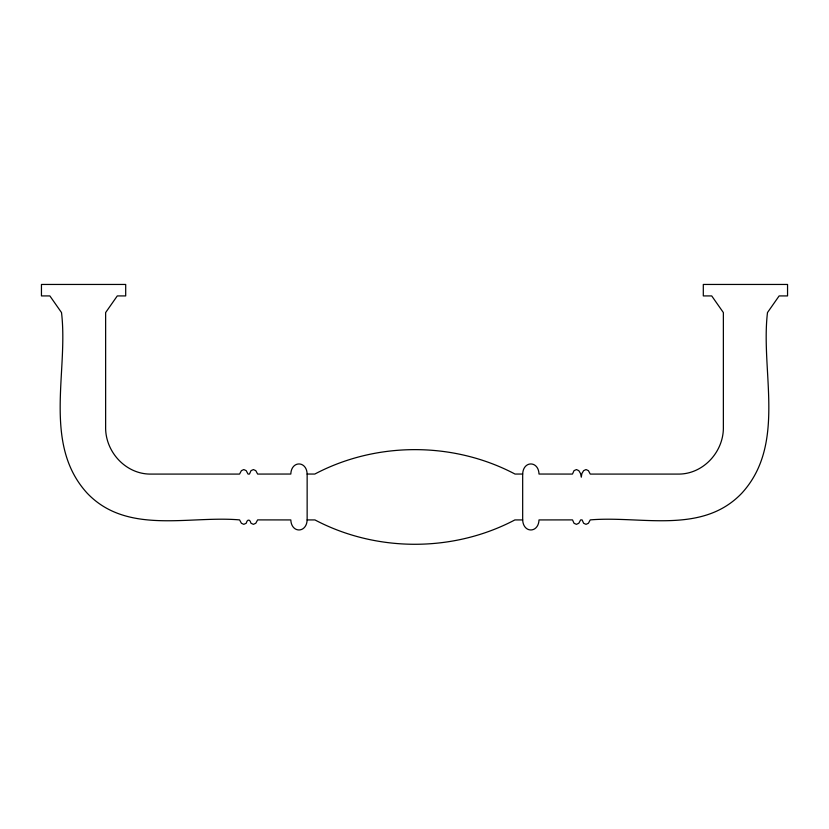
<?xml version="1.0" encoding="UTF-8"?>
<svg xmlns="http://www.w3.org/2000/svg" width="829" height="829" viewBox="0 0 829 829"><rect width="100%" height="100%" fill="white"/><g stroke="black" fill="none" stroke-linecap="round" stroke-linejoin="round"><path stroke-width="1.24" d="M522.674 474.043C523.182 460.592 538.508 460.592 539.016 474.043L572.476 474.074L574.02 470.654L576.424 469.566L578.818 470.654L580.58 473.618L581.295 477.193L581.865 473.618L583.616 470.654L586.02 469.566L588.424 470.654L590.248 474.084L677.79 474.084C703.158 474.592 724.028 451.639 723.365 426.707L723.365 312.564L711.717 295.922L703.303 295.922L703.303 284.451L787.55 284.451L787.55 295.922L779.136 295.922L767.488 312.564C760.4 371.568 786.711 444.147 741.779 493.224C701.862 535.026 640.972 515.555 590.238 519.897L588.424 523.254L586.02 524.342L583.616 523.254L582.113 519.897L580.642 519.897L578.818 523.254L576.424 524.342L574.02 523.254L572.518 519.897L539.016 519.928C538.446 533.296 523.244 533.296 522.674 519.928L522.674 474.043L515.016 474.053C453.39 441.494 376.428 441.494 314.813 474.053L307.144 474.043C306.647 460.592 291.311 460.592 290.813 474.043L257.632 474.074L255.798 470.654L253.405 469.566L251 470.654L249.446 474.084L248.026 474.084L246.203 470.654L243.799 469.566L241.405 470.654L239.571 474.084L151.21 474.084C125.842 474.592 104.972 451.639 105.635 426.707L105.635 312.564L117.283 295.922L125.697 295.922L125.697 284.451L41.45 284.451L41.45 295.922L49.864 295.922L61.512 312.564C68.6 371.568 42.289 444.147 87.221 493.224C127.189 535.161 188.846 515.483 239.581 519.897L241.405 523.254L243.799 524.342L246.203 523.254C247.177 519.006 250.026 519.006 251 523.254L253.405 524.342L255.798 523.254L257.622 519.897L290.813 519.928C291.373 533.296 306.585 533.296 307.144 519.928L307.144 474.043M307.144 519.928L314.947 519.928C376.501 552.394 453.328 552.394 514.871 519.928L522.674 519.928"/></g></svg>
